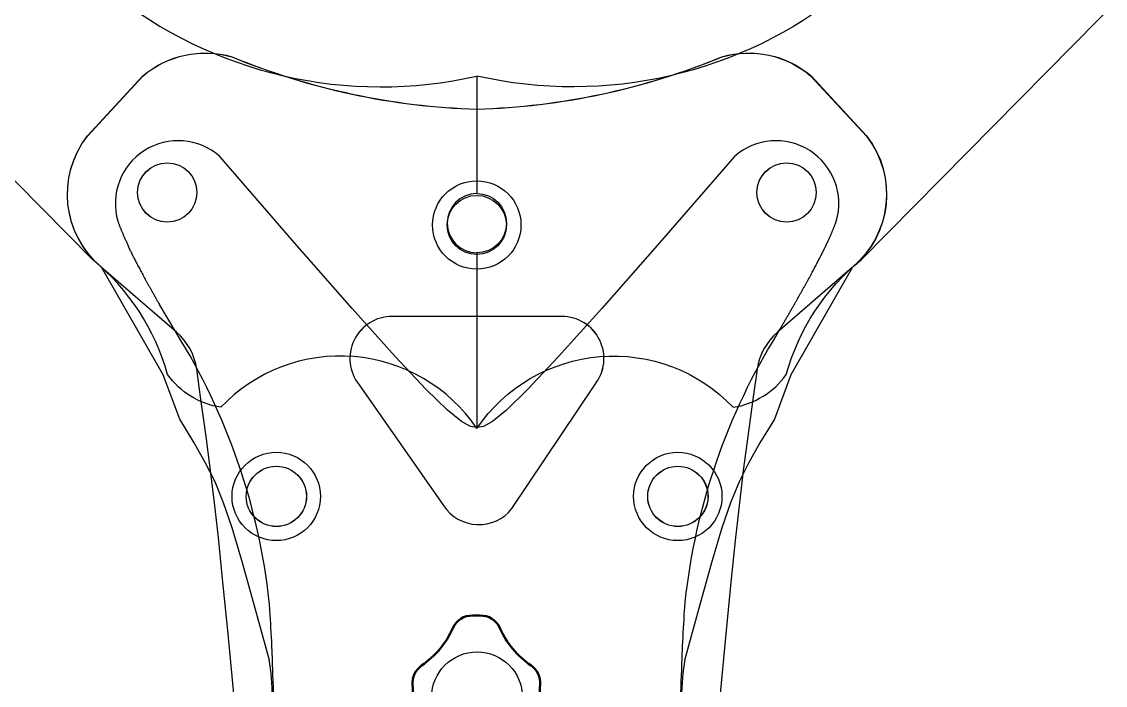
# Model space of a CAD drawing. Header units: millimetres. Extents: x 1594 to 2002, y 1365 to 1792.
# Drawn here: x 1725.8 to 1779.7, y 1695.4 to 1728.4 of the extents above; entities that cross this region are included whole.
import ezdxf

# ---------------------------------------------------------------- set-up
doc = ezdxf.new("R2010")
doc.units = ezdxf.units.MM
doc.layers.add('$0$A-FLOR-FURN', color=9, linetype='Continuous', true_color=0x808080)
doc.layers.add('A-WALL-EXTR', color=3, linetype='Continuous', true_color=0x00ff00)
doc.layers.add('AM_0', color=7, linetype='Continuous', lineweight=50)

# ---------------------------------------------------------------- blocks, each defined once
blk = doc.blocks.new('dasdasd')
at = {"color": 3}
for points in [[(1857.895, 1642.756, 0.362435), (1852.214, 1648.408), (1851.895, 1648.408, -0.414214), (1847.395, 1652.908, -0.414214), (1851.895, 1657.408), (1852.214, 1657.408, 0.250703), (1856.843, 1659.641), (1859.032, 1668.585, -0.615814), (1865.755, 1668.6), (1869.12, 1654.852, 0.112783), (1875.003, 1647.084), (1914.343, 1608.115, 0.229373), (1932.618, 1603.898), (1932.618, 1598.045, 1), (1932.618, 1595.095), (1932.618, 1586.351, 0.478702), (1919.864, 1587.402, -0.201027), (1917.219, 1589.03, 0.155944), (1913.481, 1594.762), (1879.327, 1629.368), (1874.882, 1633.869, 0.19561), (1862.395, 1637.908, -0.414214), (1857.895, 1642.408)], [(2007.341, 1642.756, -0.362435), (2013.022, 1648.408), (2013.341, 1648.408, 0.414214), (2017.841, 1652.908, 0.414214), (2013.341, 1657.408), (2013.022, 1657.408, -0.250703), (2008.394, 1659.641), (2006.205, 1668.585, 0.615814), (1999.481, 1668.6), (1996.116, 1654.852, -0.112783), (1990.234, 1647.084), (1950.893, 1608.115, -0.229373), (1932.618, 1603.898), (1932.618, 1598.045, -1), (1932.618, 1595.095), (1932.618, 1586.351, -0.478702), (1945.372, 1587.402, 0.201027), (1948.017, 1589.03, -0.155944), (1951.756, 1594.762), (1985.91, 1629.368), (1990.354, 1633.869, -0.19561), (2002.841, 1637.908, 0.414214), (2007.341, 1642.408)]]:
    blk.add_lwpolyline(points, format="xyb", close=True, dxfattribs=at)
at = {"layer": 'A-WALL-EXTR', "color": 3}
for centre in [(1917.203, 1598.101), (1948.033, 1598.101)]:
    blk.add_circle(centre, 1.475, dxfattribs=at)
blk = doc.blocks.new('adada')
at = {"layer": '$0$A-FLOR-FURN', "color": 4}
blk.add_lwpolyline([(1656.903, 1641.724, 0.626781), (1655.256, 1638.322), (1659.462, 1632.307, 0.512548), (1662.868, 1632.153), (1666.995, 1638.322, 0.626781), (1665.348, 1641.724)], format="xyb", close=True, dxfattribs=at)
for centre in [(1645.71, 1647.895), (1676.54, 1647.895)]:
    blk.add_circle(centre, 1.475, dxfattribs=at)
at = {"color": 4}
blk.add_lwpolyline([(1650.776, 1620.871, 0.087489), (1650.776, 1624.655), (1650.019, 1627.434), (1649.425, 1629.566), (1648.939, 1631.191), (1648.511, 1632.448), (1648.088, 1633.479), (1647.618, 1634.423), (1647.049, 1635.421), (1646.329, 1636.611), (1645.51, 1638.813), (1642.443, 1644.17, -0.404508), (1641.737, 1650.708), (1644.499, 1653.7, -0.250982), (1648.932, 1654.655, 0.091013), (1661.125, 1652.049, 0.091088), (1673.327, 1654.655, -0.250982), (1677.76, 1653.7), (1680.521, 1650.708, -0.404508), (1679.816, 1644.17), (1676.749, 1638.813), (1675.93, 1636.611), (1675.212, 1635.421), (1674.642, 1634.423), (1674.172, 1633.479), (1673.748, 1632.448), (1673.319, 1631.191), (1672.832, 1629.566), (1672.235, 1627.434), (1671.475, 1624.655, 0.087489), (1671.475, 1620.871)], format="xyb", dxfattribs=at)
at = {"layer": 'A-WALL-EXTR', "color": 4}
blk.add_lwpolyline([(1661.279, 1618.733, 0.018013), (1660.908, 1618.733, -0.304899), (1659.912, 1619.351, 0.137536), (1658.367, 1621.2, -0.271696), (1657.915, 1622.162, 0.044943), (1657.917, 1623.377, -0.271107), (1658.37, 1624.336, 0.138858), (1659.927, 1626.204, -0.305335), (1660.921, 1626.827, 0.016975), (1661.271, 1626.827, -0.305638), (1662.266, 1626.205, 0.138515), (1663.818, 1624.34, -0.270883), (1664.27, 1623.381, 0.045083), (1664.272, 1622.162, -0.271696), (1663.82, 1621.2, 0.137536), (1662.274, 1619.351, -0.304899)], format="xyb", close=True, dxfattribs=at)
at = {"layer": 'A-WALL-EXTR', "color": 4, "ltscale": 0.05}
blk.add_circle((1661.116, 1646.276), 2.2, dxfattribs=at)
at = {"layer": 'A-WALL-EXTR', "color": 4}
for centre in [(1651.138, 1632.76), (1651.141, 1632.763), (1671.125, 1632.76), (1671.129, 1632.763)]:
    blk.add_circle(centre, 1.5, dxfattribs=at)
blk = doc.blocks.new('dasdad')
at = {"color": 1}
for p, q in [((1713.19, 1644.116), (1709.475, 1648.41)), ((1735.094, 1648.41), (1731.367, 1644.116)), ((1716.066, 1640.844), (1713.19, 1644.116)), ((1731.367, 1644.116), (1728.491, 1640.844)), ((1718.214, 1638.456), (1716.066, 1640.844)), ((1728.491, 1640.844), (1726.343, 1638.456)), ((1719.755, 1636.814), (1718.214, 1638.456)), ((1726.343, 1638.456), (1724.802, 1636.814)), ((1720.811, 1635.778), (1719.755, 1636.814)), ((1724.802, 1636.814), (1723.746, 1635.778)), ((1721.502, 1635.21), (1720.811, 1635.778)), ((1723.746, 1635.778), (1723.055, 1635.21)), ((1721.951, 1634.971), (1721.502, 1635.21)), ((1723.055, 1635.21), (1722.606, 1634.971)), ((1722.279, 1634.922), (1721.951, 1634.971)), ((1722.606, 1634.971), (1722.279, 1634.922))]:
    blk.add_line(p, q, dxfattribs=at)
for points in [[(1705.03, 1643.702), (1704.915, 1643.981)], [(1707.308, 1639.638), (1706.469, 1641.045)]]:
    blk.add_lwpolyline(points, dxfattribs=at)
for centre, radius in [((1706.864, 1646.619), 1.475), ((1737.694, 1646.619), 1.475), ((1722.284, 1621.478), 2.262)]:
    blk.add_circle(centre, radius, dxfattribs=at)
for centre, radius, start, end in [((1707.404, 1646.067), 3.127, 48.5293, 196.3244), ((1737.164, 1646.067), 3.127, 343.6756, 131.4707), ((1710.403, 1647.261), 6.348, 199.0603, 199.576), ((1711.555, 1647.671), 7.571, 199.576, 200.0428), ((1711.236, 1647.555), 7.231, 200.0428, 200.5205), ((1712.572, 1648.055), 8.658, 200.5205, 200.9518), ((1712.188, 1647.908), 8.246, 200.9518, 201.3938), ((1713.73, 1648.512), 9.903, 201.3938, 201.792), ((1713.273, 1648.329), 9.411, 201.792, 202.2005), ((1715.045, 1649.052), 11.324, 202.2005, 202.5681), ((1729.523, 1649.052), 11.324, 337.4319, 337.7995), ((1731.295, 1648.329), 9.411, 337.7995, 338.208), ((1730.838, 1648.512), 9.903, 338.208, 338.6062), ((1732.38, 1647.908), 8.246, 338.6062, 339.0482), ((1731.996, 1648.055), 8.658, 339.0482, 339.4795), ((1733.332, 1647.555), 7.231, 339.4795, 339.9572), ((1733.013, 1647.671), 7.571, 339.9572, 340.424), ((1734.165, 1647.261), 6.348, 340.424, 340.9397), ((1714.507, 1648.829), 10.741, 202.5681, 202.9454), ((1716.535, 1649.687), 12.943, 202.9454, 203.2846), ((1715.905, 1649.416), 12.258, 203.2846, 203.6331), ((1718.218, 1650.428), 14.783, 203.6331, 203.9461), ((1717.487, 1650.104), 13.983, 203.9461, 204.2679), ((1720.116, 1651.289), 16.867, 204.2679, 204.5569), ((1719.271, 1650.903), 15.938, 204.5569, 204.8541), ((1722.252, 1652.284), 19.223, 204.8541, 205.1209), ((1722.316, 1652.284), 19.223, 334.8791, 335.1459), ((1725.297, 1650.903), 15.938, 335.1459, 335.4431), ((1724.452, 1651.289), 16.867, 335.4431, 335.7321), ((1727.081, 1650.104), 13.983, 335.7321, 336.0539), ((1726.35, 1650.428), 14.783, 336.0539, 336.3669), ((1728.663, 1649.416), 12.258, 336.3669, 336.7154), ((1728.034, 1649.687), 12.943, 336.7154, 337.0546), ((1730.061, 1648.829), 10.741, 337.0546, 337.4319), ((1721.281, 1651.828), 18.15, 205.1209, 205.3954), ((1724.651, 1653.428), 21.881, 205.3954, 205.5804), ((1730.328, 1656.237), 28.233, 206.358, 206.5687), ((1714.22, 1656.237), 28.233, 333.4313, 333.642), ((1718.498, 1654.117), 23.459, 333.642, 333.8766), ((1717.228, 1654.74), 24.873, 333.8766, 334.1044), ((1721.03, 1652.894), 20.647, 334.1044, 334.3581), ((1719.917, 1653.428), 21.881, 334.3581, 334.6046), ((1723.287, 1651.828), 18.15, 334.6046, 334.8791), ((1728.884, 1655.515), 26.618, 206.5687, 206.7857), ((1733.688, 1657.94), 32, 206.7857, 206.9807), ((1732.05, 1657.106), 30.162, 206.9807, 207.1816), ((1737.433, 1659.87), 36.213, 207.1816, 207.3622), ((1735.58, 1658.912), 34.127, 207.3622, 207.5483), ((1741.602, 1662.053), 40.919, 207.5483, 207.7157), ((1702.946, 1662.053), 40.919, 332.2843, 332.4517), ((1708.967, 1658.912), 34.127, 332.4517, 332.6378), ((1707.115, 1659.87), 36.213, 332.6378, 332.8184), ((1712.498, 1657.106), 30.162, 332.8184, 333.0193), ((1710.86, 1657.94), 32, 333.0193, 333.2143), ((1715.664, 1655.515), 26.618, 333.2143, 333.4313), ((1739.512, 1660.955), 38.558, 207.7157, 207.8881), ((1746.234, 1664.512), 46.163, 207.8881, 208.0434), ((1743.882, 1663.259), 43.498, 208.0434, 208.2034), ((1751.373, 1667.277), 51.999, 208.2034, 208.3476), ((1748.731, 1665.851), 48.997, 208.3476, 208.4961), ((1695.816, 1665.851), 48.997, 331.5039, 331.6524), ((1693.174, 1667.277), 51.999, 331.6524, 331.7966), ((1700.666, 1663.259), 43.498, 331.7966, 331.9566), ((1698.314, 1664.512), 46.163, 331.9566, 332.1119), ((1705.036, 1660.955), 38.558, 332.1119, 332.2843), ((1757.067, 1670.376), 58.482, 208.4961, 208.63004), ((1754.105, 1668.76), 55.108, 208.63, 208.768), ((1763.366, 1673.844), 65.672, 208.76802, 208.89255), ((1760.052, 1672.015), 61.887, 208.89255, 209.02083), ((1684.496, 1672.015), 61.887, 330.97917, 331.10745), ((1681.182, 1673.844), 65.672, 331.10745, 331.23198), ((1690.442, 1668.76), 55.108, 331.232, 331.37), ((1687.48, 1670.376), 58.482, 331.36996, 331.5039), ((1770.324, 1677.714), 73.633, 209.02083, 209.13671), ((1766.623, 1675.651), 69.396, 209.13671, 209.25607), ((1778, 1682.024), 82.437, 209.25607, 209.36398), ((1773.873, 1679.702), 77.702, 209.36398, 209.47513), ((1670.675, 1679.702), 77.702, 330.52487, 330.63602), ((1666.548, 1682.024), 82.437, 330.63602, 330.74393), ((1677.925, 1675.651), 69.396, 330.74393, 330.86329), ((1674.224, 1677.714), 73.633, 330.86329, 330.97917), ((1786.457, 1686.814), 92.156, 209.47513, 209.5757), ((1781.862, 1684.207), 86.874, 209.5757, 209.67928), ((1795.763, 1692.129), 102.873, 209.67928, 209.77307), ((1653.892, 1689.207), 96.989, 330.13033, 330.22693), ((1648.785, 1692.129), 102.873, 330.22693, 330.32072), ((1662.685, 1684.207), 86.874, 330.32072, 330.4243), ((1658.091, 1686.814), 92.156, 330.4243, 330.52487), ((1633.614, 1700.873), 120.384, 329.78668, 329.87088), ((1627.328, 1704.522), 127.652, 329.87088, 329.95264), ((1644.226, 1694.747), 108.13, 329.95264, 330.04279), ((1638.556, 1698.015), 114.674, 330.04279, 330.13033), ((1601.527, 1719.62), 157.546, 329.56008, 329.63156), ((1621.976, 1707.638), 133.845, 329.63156, 329.71026), ((1615.014, 1711.704), 141.907, 329.71026, 329.78668), ((1680.302, 1622.805), 31.822, 6.1785, 31.9355), ((1764.266, 1622.805), 31.822, 148.0645, 173.8215), ((1609.226, 1715.096), 148.616, 329.48648, 329.56008), ((1611.28, 1619.025), 100.918, 3.85843, 4.09383), ((1833.288, 1619.025), 100.918, 175.90617, 176.14157), ((1624.167, 1619.894), 88.001, 2.69567, 3.85843), ((1820.401, 1619.894), 88.001, 176.14157, 177.30433), ((1686.218, 1622.816), 25.881, 1.9295, 2.6957), ((1064.573, 1599.95), 647.946, 1.700743, 2.099485), ((2379.995, 1599.95), 647.946, 177.900515, 178.299257), ((1758.35, 1622.816), 25.881, 177.3043, 178.0705)]:
    blk.add_arc(centre, radius, start, end, dxfattribs=at)
blk = doc.blocks.new('adqD')
at = {"layer": '$0$A-FLOR-FURN', "color": 2}
blk.add_lwpolyline([(1795.923, 1639.259), (1787.479, 1639.259, 0.626781), (1785.831, 1635.857), (1790.037, 1629.843, 0.512548), (1793.444, 1629.689), (1797.571, 1635.857, 0.626781)], format="xyb", close=True, dxfattribs=at)
for centre in [(1776.286, 1645.431), (1807.116, 1645.431), (1791.692, 1643.812)]:
    blk.add_circle(centre, 1.475, dxfattribs=at)
at = {"color": 2}
blk.add_lwpolyline([(1779.617, 1620.297), (1779.296, 1623.612), (1779.043, 1626.193), (1778.832, 1628.246), (1778.641, 1629.975), (1778.445, 1631.584), (1778.222, 1633.278), (1777.947, 1635.261), (1777.754, 1636.624, 0.181174), (1776.747, 1638.472), (1773.018, 1641.7, -0.404508), (1772.313, 1648.238), (1775.075, 1651.229, -0.250982), (1779.507, 1652.185, 0.091013), (1791.701, 1649.578, 0.091013), (1803.895, 1652.185, -0.250982), (1808.327, 1651.229), (1811.089, 1648.238, -0.404508), (1810.384, 1641.7), (1806.657, 1638.472, 0.181088), (1805.651, 1636.625), (1805.458, 1635.261), (1805.183, 1633.278), (1804.96, 1631.584), (1804.764, 1629.975), (1804.573, 1628.246), (1804.363, 1626.193), (1804.109, 1623.612), (1803.788, 1620.297)], format="xyb", dxfattribs=at)
at = {"layer": 'A-WALL-EXTR', "color": 2, "ltscale": 0.05}
for centre in [(1781.712, 1630.294), (1801.699, 1630.294)]:
    blk.add_circle(centre, 2.2, dxfattribs=at)
at = {"layer": 'AM_0', "color": 2}
blk.add_lwpolyline([(1791.854, 1616.269, 0.304899), (1792.85, 1616.887, -0.304899), (1791.854, 1616.269, 0.018013), (1791.483, 1616.269, -0.304899), (1790.488, 1616.887, 0.137536), (1788.942, 1618.736, -0.271696), (1788.491, 1619.697, 0.044943), (1788.492, 1620.913, -0.271107), (1788.945, 1621.872, 0.138858), (1790.502, 1623.74, -0.305335), (1791.497, 1624.363, 0.016975), (1791.847, 1624.363, -0.305638), (1792.842, 1623.74, 0.138515), (1794.394, 1621.876, -0.270883), (1794.846, 1620.917, 0.045083), (1794.847, 1619.697, -0.271696), (1794.395, 1618.736, 0.137536), (1792.85, 1616.887)], format="xyb", dxfattribs=at)

msp = doc.modelspace()

# ---------------------------------------------------------------- block references
for name, p in [('dasdasd', (-184.164, 121.797)), ('adada', (87.329, 72.003)), ('adqD', (-43.247, 74.467)), ('dasdad', (26.176, 73.279))]:
    msp.add_blockref(name, p)

doc.saveas('drawing.dxf')
